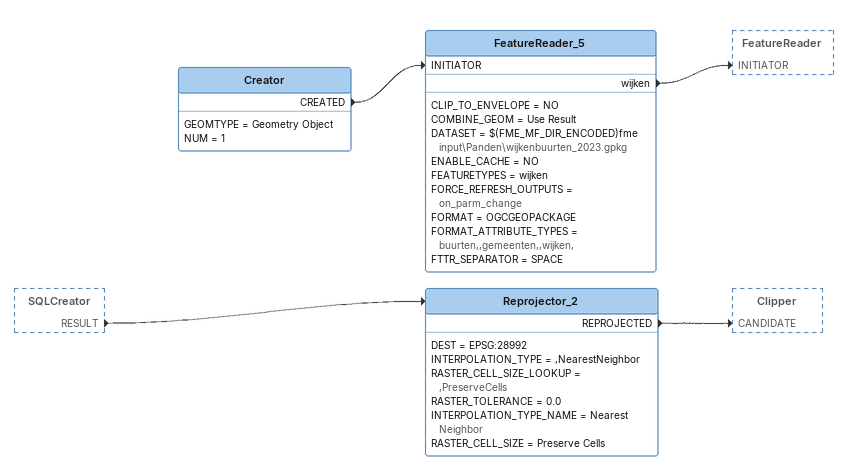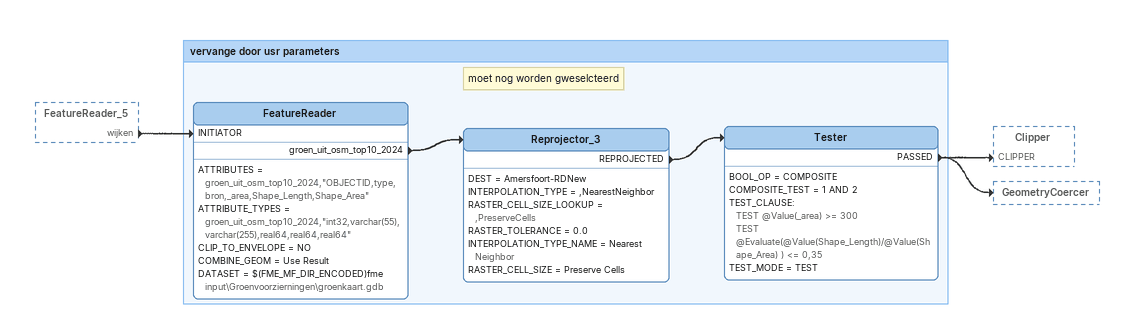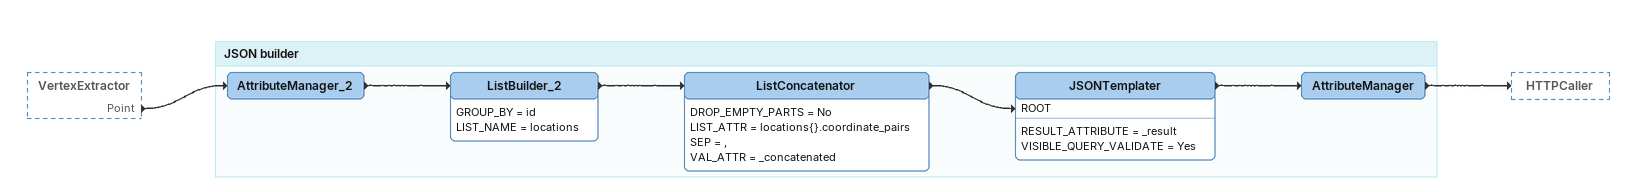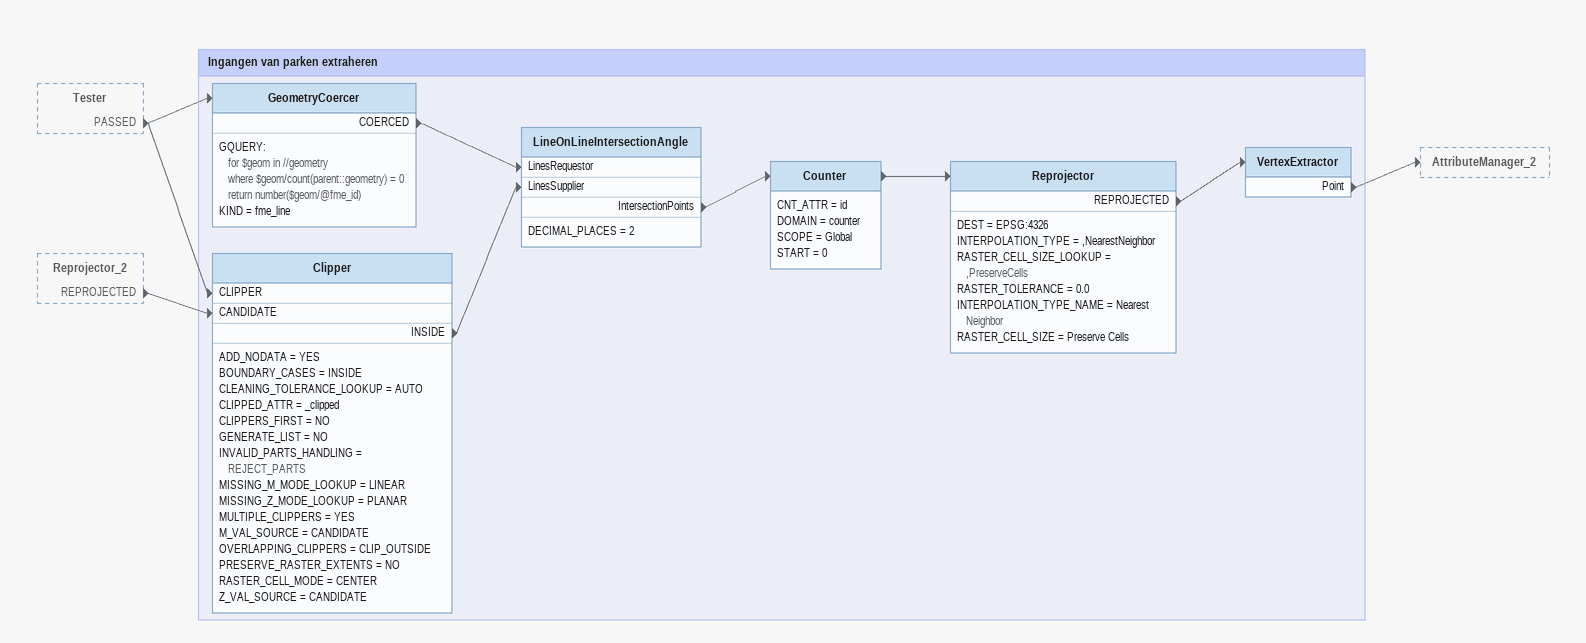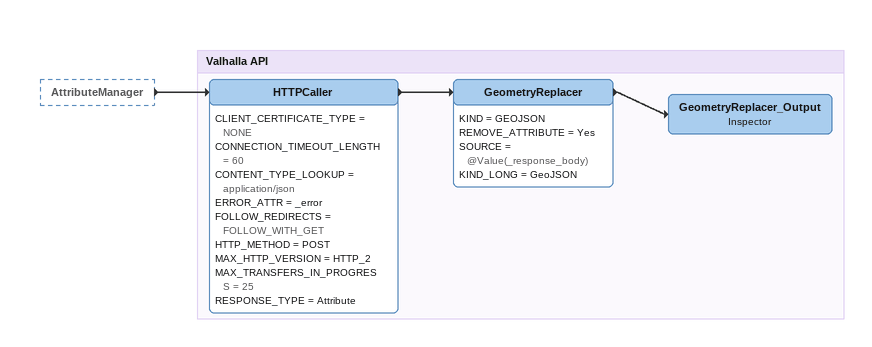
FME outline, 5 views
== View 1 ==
SQLCreator [outside]
    RESULT -> Reprojector_2
Creator
    GEOMTYPE = Geometry Object
    NUM = 1
    CREATED -> FeatureReader_5 [INITIATOR]
FeatureReader_5
    CLIP_TO_ENVELOPE = NO
    COMBINE_GEOM = Use Result
    DATASET = $(FME_MF_DIR_ENCODED)fme input\Panden\wijkenbuurten_2023.gpkg
    ENABLE_CACHE = NO
    FEATURETYPES = wijken
    FORCE_REFRESH_OUTPUTS = on_parm_change
    FORMAT = OGCGEOPACKAGE
    FORMAT_ATTRIBUTE_TYPES = buurten,,gemeenten,,wijken,
    FTTR_SEPARATOR = SPACE
    wijken -> FeatureReader [INITIATOR]
Reprojector_2
    DEST = EPSG:28992
    INTERPOLATION_TYPE = ,NearestNeighbor
    RASTER_CELL_SIZE_LOOKUP = ,PreserveCells
    RASTER_TOLERANCE = 0.0
    INTERPOLATION_TYPE_NAME = Nearest Neighbor
    RASTER_CELL_SIZE = Preserve Cells
    REPROJECTED -> Clipper [CANDIDATE]

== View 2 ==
FeatureReader_5 [outside]
    wijken -> FeatureReader [INITIATOR]

Bookmark: vervange door usr parameters
Note: moet nog worden gweselcteerd
FeatureReader
    ATTRIBUTES = groen_uit_osm_top10_2024,"OBJECTID,type,bron,_area,Shape_Length,Shape_Area"
    ATTRIBUTE_TYPES = groen_uit_osm_top10_2024,"int32,varchar(55),varchar(255),real64,real64,real64"
    CLIP_TO_ENVELOPE = NO
    COMBINE_GEOM = Use Result
    DATASET = $(FME_MF_DIR_ENCODED)fme input\Groenvoorzierningen\groenkaart.gdb
    groen_uit_osm_top10_2024 -> Reprojector_3
Reprojector_3
    DEST = Amersfoort-RDNew
    INTERPOLATION_TYPE = ,NearestNeighbor
    RASTER_CELL_SIZE_LOOKUP = ,PreserveCells
    RASTER_TOLERANCE = 0.0
    INTERPOLATION_TYPE_NAME = Nearest Neighbor
    RASTER_CELL_SIZE = Preserve Cells
    REPROJECTED -> Tester
Tester
    BOOL_OP = COMPOSITE
    COMPOSITE_TEST = 1 AND 2
    TEST_CLAUSE:
      TEST @Value(_area) >= 300
      TEST @Evaluate(@Value(Shape_Length)/@Value(Shape_Area) ) <= 0,35
    TEST_MODE = TEST
    PASSED -> Clipper [CLIPPER]
    PASSED -> GeometryCoercer

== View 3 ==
VertexExtractor [outside]
    Point -> AttributeManager_2

Bookmark: JSON builder
AttributeManager_2
    -> ListBuilder_2
ListBuilder_2
    GROUP_BY = id
    LIST_NAME = locations
    -> ListConcatenator
ListConcatenator
    DROP_EMPTY_PARTS = No
    LIST_ATTR = locations{}.coordinate_pairs
    SEP = ,
    VAL_ATTR = _concatenated
    -> JSONTemplater [ROOT]
JSONTemplater
    RESULT_ATTRIBUTE = _result
    VISIBLE_QUERY_VALIDATE = Yes
    -> AttributeManager
AttributeManager
    -> HTTPCaller

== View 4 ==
Tester [outside]
    PASSED -> Clipper [CLIPPER]
    PASSED -> GeometryCoercer
Reprojector_2 [outside]
    REPROJECTED -> Clipper [CANDIDATE]

Bookmark: Ingangen van parken extraheren
GeometryCoercer
    GQUERY:
      for $geom in //geometry
      where $geom/count(parent::geometry) = 0
      return number($geom/@fme_id)
    KIND = fme_line
    COERCED -> LineOnLineIntersectionAngle [LinesRequestor]
Clipper
    ADD_NODATA = YES
    BOUNDARY_CASES = INSIDE
    CLEANING_TOLERANCE_LOOKUP = AUTO
    CLIPPED_ATTR = _clipped
    CLIPPERS_FIRST = NO
    GENERATE_LIST = NO
    INVALID_PARTS_HANDLING = REJECT_PARTS
    MISSING_M_MODE_LOOKUP = LINEAR
    MISSING_Z_MODE_LOOKUP = PLANAR
    MULTIPLE_CLIPPERS = YES
    M_VAL_SOURCE = CANDIDATE
    OVERLAPPING_CLIPPERS = CLIP_OUTSIDE
    PRESERVE_RASTER_EXTENTS = NO
    RASTER_CELL_MODE = CENTER
    Z_VAL_SOURCE = CANDIDATE
    INSIDE -> LineOnLineIntersectionAngle [LinesSupplier]
LineOnLineIntersectionAngle
    DECIMAL_PLACES = 2
    IntersectionPoints -> Counter
Counter
    CNT_ATTR = id
    DOMAIN = counter
    SCOPE = Global
    START = 0
    -> Reprojector
Reprojector
    DEST = EPSG:4326
    INTERPOLATION_TYPE = ,NearestNeighbor
    RASTER_CELL_SIZE_LOOKUP = ,PreserveCells
    RASTER_TOLERANCE = 0.0
    INTERPOLATION_TYPE_NAME = Nearest Neighbor
    RASTER_CELL_SIZE = Preserve Cells
    REPROJECTED -> VertexExtractor
VertexExtractor
    Point -> AttributeManager_2

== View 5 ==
AttributeManager [outside]
    -> HTTPCaller

Bookmark: Valhalla API
HTTPCaller
    CLIENT_CERTIFICATE_TYPE = NONE
    CONNECTION_TIMEOUT_LENGTH = 60
    CONTENT_TYPE_LOOKUP = application/json
    ERROR_ATTR = _error
    FOLLOW_REDIRECTS = FOLLOW_WITH_GET
    HTTP_METHOD = POST
    MAX_HTTP_VERSION = HTTP_2
    MAX_TRANSFERS_IN_PROGRESS = 25
    RESPONSE_TYPE = Attribute
    -> GeometryReplacer
GeometryReplacer
    KIND = GEOJSON
    REMOVE_ATTRIBUTE = Yes
    SOURCE = @Value(_response_body)
    KIND_LONG = GeoJSON
    -> GeometryReplacer_Output
GeometryReplacer_Output: Inspector
